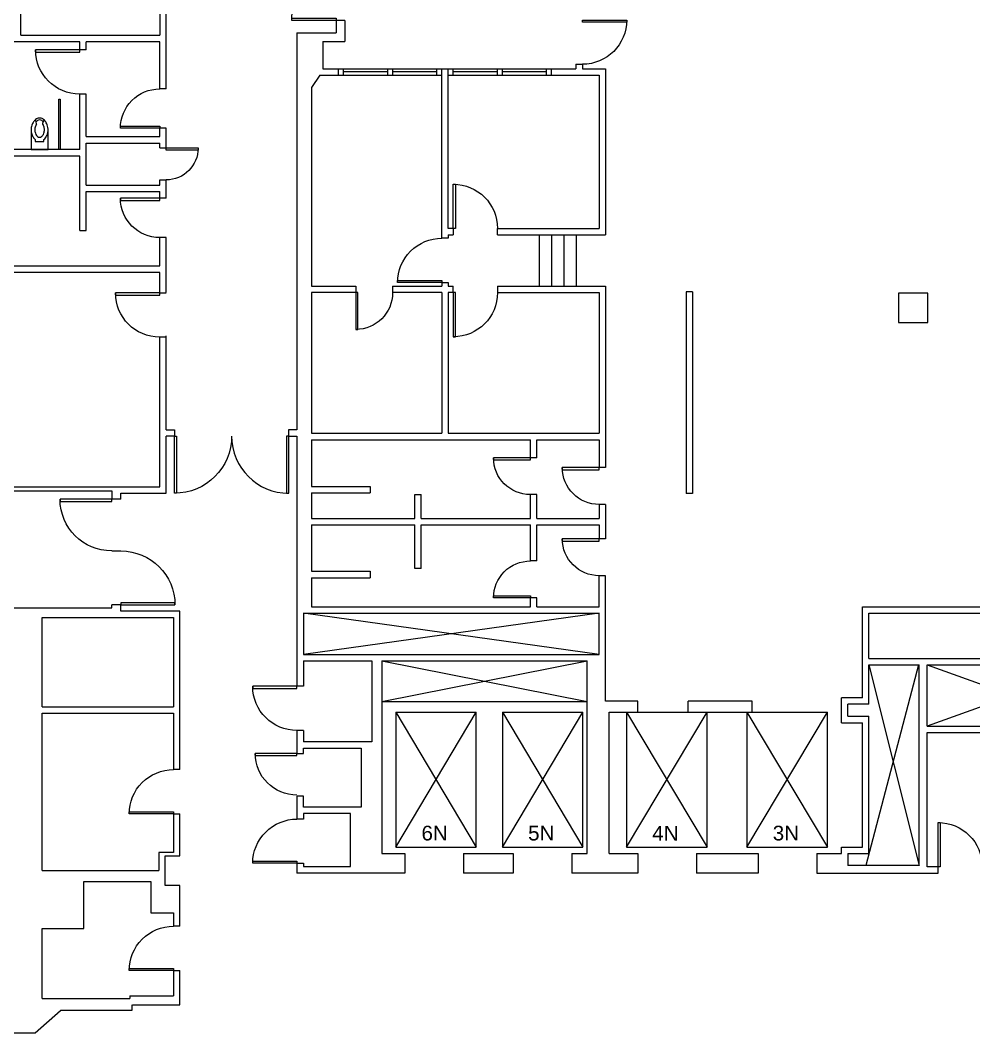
# Model space of a CAD drawing. Header units: inches. Extents: x -59 to 5682, y -269 to 4477.
# Drawn here: x 2478 to 3254, y 2021 to 2845 of the extents above; entities that cross this region are included whole.
import ezdxf

# ---------------------------------------------------------------- set-up
doc = ezdxf.new("R2010")
doc.units = ezdxf.units.IN
doc.header["$LTSCALE"] = 96
doc.header["$MEASUREMENT"] = 0
doc.layers.get('0').update_dxf_attribs({"linetype": 'CONTINUOUS'})
for name, color, linetype in [('A-ANNO-TEXT', 4, 'CONTINUOUS'), ('A-DOOR', 2, 'CONTINUOUS'), ('A-FLOR-EVTR', 1, 'CONTINUOUS'), ('A-FLOR-PFIX', 2, 'CONTINUOUS'), ('A-FLOR-STRS', 2, 'CONTINUOUS'), ('A-GLAZ', 2, 'CONTINUOUS'), ('A-SHAFT', 1, 'CONTINUOUS'), ('A-WALL-FULL', 6, 'CONTINUOUS')]:
    doc.layers.add(name, color=color, linetype=linetype)
doc.styles.add('Arial', font='arial.ttf')

# ---------------------------------------------------------------- blocks, each defined once
blk = doc.blocks.new('*U157')
for p, q in [((0, 0), (0, 0)), ((-36, 0), (-36, 0))]:
    blk.add_line(p, q)
blk.add_lwpolyline([(0, 0), (0, -36), (-1.75, -36), (-1.75, 0)], close=True)
blk.add_arc((0, 0), 36, 180, 270)
blk = doc.blocks.new('*U30')
for p, q in [((0, 0), (0, 0)), ((36, 0), (36, 0))]:
    blk.add_line(p, q)
blk.add_lwpolyline([(0, 0), (0, -36), (1.75, -36), (1.75, 0)], close=True)
blk.add_arc((0, 0), 36, 270, 0)
blk = doc.blocks.new('*U72')
for p, q in [((0, 0), (0, 0)), ((-36, 0), (-36, 0))]:
    blk.add_line(p, q)
blk.add_lwpolyline([(0, 0), (0, 36), (-1.75, 36), (-1.75, 0)], close=True)
blk.add_arc((0, 0), 36, 90, 180)
blk = doc.blocks.new('*U74')
for p, q in [((0, 0), (0, 0)), ((-36, 0), (-36, 0))]:
    blk.add_line(p, q)
blk.add_lwpolyline([(0, 0), (0, -36), (-1.75, -36), (-1.75, 0)], close=True)
blk.add_arc((0, 0), 36, 180, 270)
blk = doc.blocks.new('*U77')
for p, q in [((0, 0), (0, 0)), ((32, 0), (32, 0))]:
    blk.add_line(p, q)
blk.add_lwpolyline([(0, 0), (0, -32), (1.75, -32), (1.75, 0)], close=True)
blk.add_arc((0, 0), 32, 270, 0)
blk = doc.blocks.new('*U78')
for p, q in [((0, 0), (0, 0)), ((-26, 0), (-26, 0))]:
    blk.add_line(p, q)
blk.add_lwpolyline([(0, 0), (0, 26), (-1.75, 26), (-1.75, 0)], close=True)
blk.add_arc((0, 0), 26, 90, 180)
blk = doc.blocks.new('*U79')
for p, q in [((0, 0), (0, 0)), ((-32, 0), (-32, 0))]:
    blk.add_line(p, q)
blk.add_lwpolyline([(0, 0), (0, -32), (-1.75, -32), (-1.75, 0)], close=True)
blk.add_arc((0, 0), 32, 180, 270)
blk = doc.blocks.new('*U80')
for p, q in [((0, 0), (0, 0)), ((36, 0), (36, 0))]:
    blk.add_line(p, q)
blk.add_lwpolyline([(0, 0), (0, -36), (1.75, -36), (1.75, 0)], close=True)
blk.add_arc((0, 0), 36, 270, 0)
blk = doc.blocks.new('*U81')
for p, q in [((0, 0), (0, 0)), ((-30, 0), (-30, 0))]:
    blk.add_line(p, q)
blk.add_lwpolyline([(0, 0), (0, -30), (-1.75, -30), (-1.75, 0)], close=True)
blk.add_arc((0, 0), 30, 180, 270)
blk = doc.blocks.new('*U82')
for p, q in [((0, 0), (0, 0)), ((30, 0), (30, 0))]:
    blk.add_line(p, q)
blk.add_lwpolyline([(0, 0), (0, -30), (1.75, -30), (1.75, 0)], close=True)
blk.add_arc((0, 0), 30, 270, 0)
blk = doc.blocks.new('*U83')
for p, q in [((0, 0), (0, 0)), ((-36, 0), (-36, 0))]:
    blk.add_line(p, q)
blk.add_lwpolyline([(0, 0), (0, -36), (-1.75, -36), (-1.75, 0)], close=True)
blk.add_arc((0, 0), 36, 180, 270)
blk = doc.blocks.new('*U84')
for p, q in [((0, 0), (0, 0)), ((-34, 0), (-34, 0))]:
    blk.add_line(p, q)
blk.add_lwpolyline([(0, 0), (0, -34), (-1.75, -34), (-1.75, 0)], close=True)
blk.add_arc((0, 0), 34, 180, 270)
blk = doc.blocks.new('*U85')
for p, q in [((0, 0), (0, 0)), ((36, 0), (36, 0))]:
    blk.add_line(p, q)
blk.add_lwpolyline([(0, 0), (0, -36), (1.75, -36), (1.75, 0)], close=True)
blk.add_arc((0, 0), 36, 270, 0)
blk = doc.blocks.new('*U86')
for p, q in [((0, 0), (0, 0)), ((-36, 0), (-36, 0))]:
    blk.add_line(p, q)
blk.add_lwpolyline([(0, 0), (0, 36), (-1.75, 36), (-1.75, 0)], close=True)
blk.add_arc((0, 0), 36, 90, 180)
blk = doc.blocks.new('*U87')
for p, q in [((0, 0), (0, 0)), ((-30, 0), (-30, 0))]:
    blk.add_line(p, q)
blk.add_lwpolyline([(0, 0), (0, -30), (-1.75, -30), (-1.75, 0)], close=True)
blk.add_arc((0, 0), 30, 180, 270)
blk = doc.blocks.new('*U89')
for p, q in [((0, 0), (0, 0)), ((36, 0), (36, 0))]:
    blk.add_line(p, q)
blk.add_lwpolyline([(0, 0), (0, -36), (1.75, -36), (1.75, 0)], close=True)
blk.add_arc((0, 0), 36, 270, 0)
blk = doc.blocks.new('*U93')
for p, q in [((0, 0), (0, 0)), ((44, 0), (44, 0))]:
    blk.add_line(p, q)
blk.add_lwpolyline([(0, 0), (0, 44), (1.75, 44), (1.75, 0)], close=True)
blk.add_arc((0, 0), 44, 0, 90)
blk = doc.blocks.new('*U94')
for p, q in [((0, 0), (0, 0)), ((-42, 0), (-42, 0))]:
    blk.add_line(p, q)
blk.add_lwpolyline([(0, 0), (0, -42), (-1.75, -42), (-1.75, 0)], close=True)
blk.add_arc((0, 0), 42, 180, 270)

msp = doc.modelspace()

# ---------------------------------------------------------------- linework, layer by layer
at = {"layer": 'A-DOOR'}
msp.add_line((2552.7, 2413.33), (2560.2, 2413.33), dxfattribs=at)
for points in [[(2603.79, 2506.77), (2605.54, 2506.77), (2605.54, 2460.27), (2603.79, 2460.27)], [(2696.79, 2506.77), (2695.04, 2506.77), (2695.04, 2460.27), (2696.79, 2460.27)]]:
    msp.add_lwpolyline(points, close=True, dxfattribs=at)
at = {"layer": 'A-DOOR', "extrusion": (0, 0, -1)}
msp.add_arc((-2603.79, 2506.77), 46.5, 180, 270, dxfattribs=at)
at = {"layer": 'A-DOOR'}
msp.add_arc((2696.79, 2506.77), 46.5, 180, 270, dxfattribs=at)
at = {"layer": 'A-FLOR-EVTR'}
for p, q in [((2783.79, 2172.11), (2849.29, 2282.07)), ((2783.79, 2282.07), (2849.29, 2172.11)), ((2783.79, 2282.07), (2783.79, 2172.11)), ((2783.79, 2282.07), (2849.29, 2282.07)), ((2849.29, 2172.11), (2849.29, 2282.07)), ((2870.54, 2172.11), (2936.04, 2282.07)), ((2870.54, 2282.07), (2936.04, 2172.11)), ((2870.54, 2282.07), (2870.54, 2172.11)), ((2870.54, 2282.07), (2936.04, 2282.07)), ((2936.04, 2172.11), (2936.04, 2282.07)), ((2971.54, 2172.11), (3037.04, 2282.07)), ((2971.54, 2282.07), (3037.04, 2172.11)), ((2971.54, 2282.07), (2971.54, 2172.11)), ((2971.54, 2282.07), (3037.04, 2282.07)), ((3037.04, 2172.11), (3037.04, 2282.07)), ((3069.54, 2172.11), (3135.04, 2282.07)), ((3069.54, 2282.07), (3135.04, 2172.11)), ((3069.54, 2282.07), (3069.54, 2172.11)), ((3069.54, 2282.07), (3135.04, 2282.07)), ((3135.04, 2172.11), (3135.04, 2282.07)), ((2783.79, 2172.11), (2849.29, 2172.11)), ((2870.54, 2172.11), (2936.04, 2172.11)), ((2971.54, 2172.11), (3037.04, 2172.11)), ((3069.54, 2172.11), (3135.04, 2172.11))]:
    msp.add_line(p, q, dxfattribs=at)
at = {"layer": 'A-FLOR-PFIX'}
for p, q in [((2491.59, 2761.22), (2490.86, 2763.42)), ((2497.27, 2763.44), (2496.54, 2761.22)), ((2487.11, 2754.79), (2487.11, 2739.91)), ((2501.11, 2739.91), (2501.11, 2754.79)), ((2490.56, 2748.18), (2490.56, 2746.63)), ((2490.56, 2746.63), (2497.56, 2746.63)), ((2497.56, 2746.63), (2497.56, 2748.18)), ((2487.11, 2739.91), (2501.11, 2739.91))]:
    msp.add_line(p, q, dxfattribs=at)
msp.add_lwpolyline([(2510.7, 2739.91), (2509.7, 2739.91), (2509.7, 2781), (2510.7, 2781)], close=True, dxfattribs=at)
for centre, radius, start, end in [((2496.86, 2756.96), 9.56, 143.32752, 162.85836), ((2495.15, 2758.23), 7.43, 133.42584, 143.32752), ((2490.39, 2763.26), 0.5, 18.24375, 133.42586), ((2496.04, 2758.05), 8.18, 122.76165, 136.69026), ((2496.86, 2756.96), 6.56, 144.48292, 162.85831), ((2496.04, 2758.05), 6.68, 122.76172, 137.24351), ((2491.11, 2761.06), 0.5, 324.4828, 18.24378), ((2494.11, 2761.05), 4.62, 89.99996, 122.76174), ((2494.11, 2761.05), 3.12, 89.99997, 122.76176), ((2494.11, 2761.05), 4.62, 57.23826, 90.00004), ((2494.11, 2761.05), 3.12, 57.23824, 90.00003), ((2492.19, 2758.05), 6.68, 43.68583, 57.23833), ((2497.01, 2761.06), 0.5, 161.75622, 215.5172), ((2491.27, 2756.96), 6.56, 17.14169, 35.51708), ((2492.19, 2758.05), 8.18, 32.76851, 57.23827), ((2497.75, 2763.29), 0.5, 44.32793, 161.75615), ((2489.12, 2756.08), 11.82, 14.92898, 32.76846), ((2503.95, 2754.79), 16.84, 174.80463, 180), ((2499.56, 2756.13), 12.38, 162.85836, 180), ((2499.56, 2756.13), 12.38, 180.00003, 197.1416), ((2496.86, 2755.29), 9.56, 197.14167, 216.67245), ((2499.56, 2756.13), 9.38, 162.85841, 179.99998), ((2499.56, 2756.13), 9.38, 180.00002, 197.14159), ((2496.86, 2755.29), 6.56, 197.14169, 216.67247), ((2491.27, 2755.29), 6.56, 323.32753, 342.85831), ((2488.57, 2756.13), 9.38, 0.00002, 17.14159), ((2488.57, 2756.13), 9.38, 342.85841, 359.99998), ((2491.27, 2755.29), 9.56, 323.32755, 342.85833), ((2488.57, 2756.13), 12.38, 342.85837, 8.26507), ((2484.28, 2754.79), 16.84, 0.00001, 14.92893), ((2495.15, 2754.02), 7.43, 216.6725, 231.86476), ((2495.15, 2754.02), 4.43, 216.67251, 231.86477), ((2494.06, 2752.76), 2.76, 233.41905, 306.58095), ((2492.98, 2754.02), 4.43, 308.13523, 323.32749), ((2492.98, 2754.02), 7.43, 308.13522, 323.32748)]:
    msp.add_arc(centre, radius, start, end, dxfattribs=at)
at = {"layer": 'A-FLOR-STRS'}
for p, q in [((2900.58, 2670.53), (2900.58, 2628.78)), ((2910.58, 2670.53), (2910.58, 2628.78)), ((2920.58, 2670.53), (2920.58, 2628.78)), ((2930.58, 2670.53), (2930.58, 2628.78))]:
    msp.add_line(p, q, dxfattribs=at)
at = {"layer": 'A-GLAZ'}
for p, q in [((2737.33, 2800.53), (2737.33, 2805.78)), ((2737.33, 2805.78), (2910.58, 2805.78)), ((2741.33, 2800.53), (2741.33, 2805.78)), ((2777.33, 2803.15), (2741.33, 2803.15)), ((2777.33, 2800.53), (2777.33, 2805.78)), ((2781.33, 2800.53), (2781.33, 2805.78)), ((2817.33, 2803.15), (2781.33, 2803.15)), ((2817.33, 2800.53), (2817.33, 2805.78)), ((2830.58, 2800.53), (2830.58, 2805.78)), ((2866.58, 2803.15), (2830.58, 2803.15)), ((2866.58, 2800.53), (2866.58, 2805.78)), ((2870.58, 2800.53), (2870.58, 2805.78)), ((2906.58, 2803.15), (2870.58, 2803.15)), ((2906.58, 2800.53), (2906.58, 2805.78)), ((2910.58, 2800.53), (2910.58, 2805.78)), ((2737.33, 2800.53), (2821.33, 2800.53)), ((2826.58, 2800.53), (2910.58, 2800.53))]:
    msp.add_line(p, q, dxfattribs=at)
at = {"layer": 'A-SHAFT'}
for p, q in [((2949.33, 2329.12), (2708.7, 2362.56)), ((2949.33, 2362.56), (2708.7, 2329.12)), ((2772.37, 2323.87), (2939.54, 2290.9)), ((2772.37, 2290.9), (2939.54, 2323.87)), ((3208.99, 2320.53), (3166.16, 2157.36)), ((3168.72, 2320.53), (3209.71, 2157.36)), ((3216.08, 2320.53), (3354.97, 2270.78)), ((3354.97, 2320.53), (3216.08, 2270.78)), ((2772.37, 2290.9), (2939.54, 2290.9))]:
    msp.add_line(p, q, dxfattribs=at)
at = {"layer": 'A-WALL-FULL'}
for p, q in [((2597.02, 2789.33), (2597.02, 2973.83)), ((2591.77, 2928.54), (2591.77, 2833.03)), ((2478.78, 2833.03), (2478.78, 2856.08)), ((2742.29, 2845.08), (2735.2, 2845.08)), ((2735.2, 2845.08), (2735.2, 2835.08)), ((2742.29, 2845.08), (2742.29, 2827.99)), ((2703.45, 2835.08), (2735.2, 2835.08)), ((2703.45, 2835.08), (2703.45, 2511.99)), ((2526.72, 2827.78), (2440.53, 2827.78)), ((2478.78, 2833.03), (2591.77, 2833.03)), ((2526.72, 2821.14), (2526.72, 2827.78)), ((2591.77, 2827.78), (2531.97, 2827.78)), ((2531.97, 2821.14), (2531.97, 2827.78)), ((2591.77, 2789.33), (2591.77, 2827.78)), ((2724.58, 2827.99), (2724.58, 2805.78)), ((2724.58, 2827.99), (2742.29, 2827.99)), ((2531.97, 2821.14), (2526.72, 2821.14)), ((2724.58, 2805.78), (2737.33, 2805.78)), ((2821.33, 2667.78), (2821.33, 2805.78)), ((2826.58, 2675.78), (2826.58, 2805.78)), ((2910.58, 2805.78), (2930.43, 2805.78)), ((2930.43, 2809.39), (2935.68, 2809.39)), ((2930.43, 2809.39), (2930.43, 2805.78)), ((2935.68, 2809.39), (2935.68, 2805.78)), ((2935.68, 2805.78), (2954.58, 2805.78)), ((2954.58, 2805.78), (2954.58, 2670.53)), ((2721.99, 2800.53), (2715.23, 2790.55)), ((2721.95, 2800.53), (2737.33, 2800.53)), ((2910.58, 2800.53), (2949.33, 2800.53)), ((2949.33, 2800.53), (2949.33, 2675.78)), ((2597.02, 2789.33), (2591.77, 2789.33)), ((2715.23, 2790.55), (2715.23, 2628.78)), ((2526.72, 2739.91), (2526.72, 2785.14)), ((2531.97, 2785.14), (2526.72, 2785.14)), ((2531.97, 2750.58), (2531.97, 2785.14)), ((2597.02, 2757.33), (2591.77, 2757.33)), ((2591.77, 2750.51), (2591.77, 2757.33)), ((2597.02, 2741.33), (2597.02, 2757.33)), ((2531.97, 2750.51), (2591.77, 2750.51)), ((2531.97, 2711), (2531.97, 2745.26)), ((2531.97, 2745.26), (2591.77, 2745.26)), ((2591.77, 2741.33), (2591.77, 2745.26)), ((2526.72, 2739.91), (2440.53, 2739.91)), ((2591.77, 2741.33), (2597.02, 2741.33)), ((2526.72, 2734.66), (2440.53, 2734.66)), ((2526.72, 2674), (2526.72, 2734.66)), ((2591.77, 2711), (2591.77, 2715.33)), ((2591.77, 2715.33), (2597.02, 2715.33)), ((2597.02, 2700.33), (2597.02, 2715.33)), ((2531.97, 2711), (2591.77, 2711)), ((2531.97, 2674), (2531.97, 2705.75)), ((2531.97, 2705.75), (2591.77, 2705.75)), ((2591.77, 2700.33), (2591.77, 2705.75)), ((2597.02, 2700.33), (2591.77, 2700.33)), ((2526.72, 2674.01), (2531.97, 2674.01)), ((2826.53, 2670.53), (2830.58, 2670.53)), ((2826.53, 2670.53), (2826.53, 2667.78)), ((2830.58, 2675.78), (2826.58, 2675.78)), ((2830.58, 2675.78), (2830.58, 2670.53)), ((2866.58, 2675.78), (2949.33, 2675.78)), ((2866.58, 2670.53), (2866.58, 2675.78)), ((2866.58, 2670.53), (2954.58, 2670.53)), ((2597.02, 2668.33), (2591.77, 2668.33)), ((2591.77, 2645.47), (2591.77, 2668.33)), ((2597.02, 2623.56), (2597.02, 2668.33)), ((2826.53, 2667.78), (2821.28, 2667.78)), ((2440.53, 2645.47), (2591.77, 2645.47)), ((2442.18, 2640.22), (2591.77, 2640.22)), ((2591.77, 2623.33), (2591.77, 2639.98)), ((2715.23, 2628.78), (2751.23, 2628.78)), ((2751.23, 2628.78), (2751.23, 2623.53)), ((2781.23, 2628.78), (2781.23, 2623.53)), ((2781.23, 2628.78), (2821.33, 2628.78)), ((2821.28, 2631.78), (2826.53, 2631.78)), ((2821.33, 2631.78), (2821.33, 2628.78)), ((2826.53, 2631.78), (2826.53, 2628.78)), ((2826.53, 2628.78), (2830.58, 2628.78)), ((2830.58, 2623.53), (2830.58, 2628.78)), ((2866.58, 2628.78), (2954.58, 2628.78)), ((2866.58, 2628.78), (2866.58, 2623.53)), ((2954.58, 2628.78), (2954.58, 2481.15)), ((2591.77, 2623.33), (2597.02, 2623.33)), ((2751.23, 2623.53), (2715.23, 2623.53)), ((2715.23, 2623.53), (2715.23, 2509.05)), ((2821.33, 2623.53), (2781.23, 2623.53)), ((2821.33, 2623.53), (2821.33, 2509.05)), ((2826.58, 2623.53), (2826.58, 2509.05)), ((2830.58, 2623.53), (2826.58, 2623.53)), ((2866.58, 2623.53), (2949.33, 2623.53)), ((2949.33, 2623.53), (2949.33, 2509.05)), ((3019.97, 2624.15), (3019.97, 2460.15)), ((3025.22, 2624.15), (3019.97, 2624.15)), ((3025.22, 2624.15), (3025.22, 2460.15)), ((3216.78, 2623.15), (3192.78, 2623.15)), ((3192.78, 2623.15), (3192.78, 2599.15)), ((3216.78, 2599.15), (3216.78, 2623.15)), ((3192.78, 2599.15), (3216.78, 2599.15)), ((2597.02, 2511.99), (2597.02, 2588.31)), ((2591.81, 2465.58), (2591.77, 2587.33)), ((2597.02, 2587.33), (2592.02, 2587.33)), ((2597.02, 2460.33), (2597.02, 2506.77)), ((2703.45, 2506.77), (2703.45, 2303.15)), ((2715.23, 2509.05), (2821.33, 2509.05)), ((2826.58, 2509.05), (2949.33, 2509.05)), ((2715.23, 2503.8), (2893.33, 2503.8)), ((2715.23, 2503.8), (2715.23, 2465.78)), ((2893.33, 2489.15), (2893.33, 2503.8)), ((2898.58, 2489.15), (2898.58, 2503.8)), ((2898.58, 2503.8), (2949.33, 2503.8)), ((2949.33, 2503.8), (2949.33, 2481.15)), ((2898.58, 2489.15), (2893.33, 2489.15)), ((2954.58, 2481.15), (2949.33, 2481.15)), ((2442.22, 2465.58), (2591.81, 2465.58)), ((2715.23, 2465.78), (2762.95, 2465.78)), ((2762.95, 2465.78), (2762.95, 2460.53)), ((2420.16, 2462.2), (2552.7, 2462.2)), ((2552.7, 2462.2), (2552.7, 2455.33)), ((2560.2, 2455.33), (2560.2, 2460.33)), ((2560.2, 2460.33), (2597.02, 2460.33)), ((2715.23, 2460.53), (2762.95, 2460.53)), ((2715.23, 2460.53), (2715.23, 2439.78)), ((2799.33, 2439.78), (2799.33, 2459.15)), ((2799.33, 2459.15), (2804.58, 2459.15)), ((2804.58, 2439.78), (2804.58, 2459.15)), ((2898.58, 2459.15), (2893.33, 2459.15)), ((2893.33, 2439.78), (2893.33, 2459.15)), ((2898.58, 2439.78), (2898.58, 2459.15)), ((3025.22, 2460.15), (3019.97, 2460.15)), ((2560.2, 2455.33), (2552.7, 2455.33)), ((2949.33, 2451.15), (2949.33, 2439.78)), ((2954.58, 2451.15), (2949.33, 2451.15)), ((2954.58, 2451.15), (2954.58, 2423.15)), ((2715.23, 2439.78), (2799.33, 2439.78)), ((2804.58, 2439.78), (2893.33, 2439.78)), ((2898.58, 2439.78), (2949.33, 2439.78)), ((2715.23, 2434.53), (2799.33, 2434.53)), ((2715.23, 2434.53), (2715.23, 2396.78)), ((2799.33, 2399.15), (2799.33, 2434.53)), ((2804.58, 2399.15), (2804.58, 2434.53)), ((2804.58, 2434.53), (2893.33, 2434.53)), ((2893.33, 2405.15), (2893.33, 2434.53)), ((2898.58, 2434.53), (2949.33, 2434.53)), ((2898.58, 2405.15), (2898.58, 2434.53)), ((2949.33, 2434.53), (2949.33, 2423.15)), ((2954.58, 2423.15), (2949.33, 2423.15)), ((2804.58, 2399.15), (2799.33, 2399.15)), ((2898.58, 2405.15), (2893.33, 2405.15)), ((2715.23, 2396.78), (2762.95, 2396.78)), ((2715.23, 2391.53), (2762.95, 2391.53)), ((2715.23, 2391.53), (2715.23, 2367.81)), ((2762.95, 2396.78), (2762.95, 2391.53)), ((2949.33, 2367.81), (2949.33, 2393.15)), ((2954.58, 2393.15), (2949.33, 2393.15)), ((2954.58, 2291.15), (2954.58, 2393.15)), ((2893.33, 2367.81), (2893.33, 2375.15)), ((2898.58, 2375.15), (2893.33, 2375.15)), ((2898.58, 2367.81), (2898.58, 2375.15)), ((2372.75, 2366.95), (2552.7, 2366.95)), ((2552.7, 2366.95), (2552.7, 2369.33)), ((2560.2, 2369.33), (2552.7, 2369.33)), ((2560.2, 2364.33), (2560.2, 2369.33)), ((2715.23, 2367.81), (2893.33, 2367.81)), ((2898.58, 2367.81), (2949.33, 2367.81)), ((3163.47, 2367.81), (3379.08, 2367.81)), ((3163.47, 2293.78), (3163.47, 2367.81)), ((2496.05, 2359.08), (2602.95, 2359.08)), ((2496.05, 2286.55), (2496.05, 2359.08)), ((2608.2, 2364.33), (2560.2, 2364.33)), ((2602.95, 2359.08), (2602.97, 2286.55)), ((2608.2, 2235.33), (2608.2, 2364.33)), ((2708.7, 2362.56), (2949.33, 2362.56)), ((2708.7, 2362.56), (2708.7, 2329.12)), ((2949.33, 2329.12), (2949.33, 2362.56)), ((3168.72, 2362.56), (3391.08, 2362.56)), ((3168.72, 2325.78), (3168.72, 2362.56)), ((2708.7, 2329.12), (2949.33, 2329.12)), ((2708.7, 2323.87), (2764.37, 2323.87)), ((2708.7, 2323.87), (2708.7, 2303.15)), ((2764.37, 2323.87), (2764.37, 2258.08)), ((2772.37, 2323.87), (2772.37, 2167.11)), ((2772.37, 2323.87), (2939.54, 2323.87)), ((2939.54, 2167.11), (2939.54, 2323.87)), ((3168.72, 2325.78), (3391.08, 2325.78)), ((3168.72, 2288.53), (3168.72, 2320.53)), ((3168.72, 2320.53), (3209.71, 2320.53)), ((3209.71, 2157.36), (3209.71, 2320.53)), ((3216.08, 2320.53), (3354.97, 2320.53)), ((3216.08, 2270.78), (3216.08, 2320.53)), ((2708.7, 2303.15), (2703.45, 2303.15)), ((2980.79, 2291.15), (2954.58, 2291.15)), ((2980.79, 2282.07), (2980.79, 2291.15)), ((3073.91, 2291.15), (3021.66, 2291.15)), ((3021.66, 2282.07), (3021.66, 2291.15)), ((3073.91, 2282.07), (3073.91, 2291.15)), ((3163.47, 2293.78), (3146.47, 2293.78)), ((3146.47, 2273.53), (3146.47, 2293.78)), ((2496.05, 2286.55), (2602.97, 2286.55)), ((3168.72, 2288.53), (3151.72, 2288.53)), ((3151.72, 2278.78), (3151.72, 2288.53)), ((2496.05, 2281.3), (2602.97, 2281.3)), ((2496.05, 2153.3), (2496.05, 2281.3)), ((2602.97, 2281.3), (2602.97, 2235.33)), ((2957.54, 2167.11), (2957.54, 2282.07)), ((2957.54, 2282.07), (2980.79, 2282.07)), ((3021.66, 2282.07), (3073.91, 2282.07)), ((3151.72, 2278.78), (3168.72, 2278.78)), ((3168.72, 2167.11), (3168.72, 2278.78)), ((2703.45, 2267.15), (2703.45, 2248.58)), ((2708.7, 2267.15), (2703.45, 2267.15)), ((2708.7, 2267.15), (2708.7, 2258.08)), ((3146.47, 2273.53), (3163.47, 2273.53)), ((3163.47, 2172.36), (3163.47, 2273.53)), ((3216.08, 2270.78), (3354.97, 2270.78)), ((2764.37, 2258.08), (2708.7, 2258.08)), ((3216.08, 2265.53), (3333.97, 2265.53)), ((3216.08, 2156.33), (3216.08, 2265.53)), ((2708.7, 2248.58), (2708.7, 2252.83)), ((2703.45, 2248.58), (2708.7, 2248.58)), ((2608.2, 2235.33), (2602.95, 2235.33)), ((2703.45, 2213.83), (2703.45, 2195.08)), ((2602.95, 2199.33), (2602.95, 2167.83)), ((2602.95, 2199.33), (2608.2, 2199.33)), ((2608.2, 2165.08), (2608.2, 2199.33)), ((2602.95, 2167.83), (2590.95, 2167.83)), ((2590.95, 2167.83), (2590.95, 2153.3)), ((3146.47, 2172.36), (3163.47, 2172.36)), ((3146.47, 2167.11), (3146.47, 2172.36)), ((2596.2, 2141.08), (2596.2, 2165.08)), ((2596.2, 2165.08), (2608.2, 2165.08)), ((2703.45, 2159.08), (2703.45, 2151.08)), ((2772.37, 2167.11), (2791.29, 2167.11)), ((2791.29, 2167.11), (2791.29, 2151.08)), ((2839.04, 2167.11), (2879.29, 2167.11)), ((2839.04, 2167.11), (2839.04, 2151.08)), ((2879.29, 2167.11), (2879.29, 2151.08)), ((2927.04, 2167.11), (2939.54, 2167.11)), ((2927.04, 2167.11), (2927.04, 2151.08)), ((2957.54, 2167.11), (2980.79, 2167.11)), ((2980.79, 2167.11), (2980.79, 2151.08)), ((3028.54, 2167.11), (3078.54, 2167.11)), ((3028.54, 2167.11), (3028.54, 2151.08)), ((3078.54, 2167.11), (3078.54, 2151.08)), ((3126.29, 2167.11), (3126.29, 2151.08)), ((3126.29, 2167.11), (3146.47, 2167.11)), ((3151.72, 2167.11), (3168.72, 2167.11)), ((3151.72, 2167.11), (3151.72, 2157.36)), ((2496.05, 2153.3), (2590.95, 2153.3)), ((2791.29, 2151.08), (2703.45, 2151.08)), ((2879.29, 2151.08), (2839.04, 2151.08)), ((2980.79, 2151.08), (2927.04, 2151.08)), ((3078.54, 2151.08), (3028.54, 2151.08)), ((3126.29, 2151.08), (3224.97, 2151.08)), ((3209.71, 2157.36), (3151.72, 2157.36)), ((3224.97, 2156.33), (3216.08, 2156.33)), ((3224.97, 2151.08), (3224.97, 2156.33)), ((2529.96, 2106.04), (2529.97, 2144.33)), ((2529.97, 2144.33), (2584.47, 2144.33)), ((2584.46, 2144.33), (2584.44, 2118.83)), ((2608.2, 2141.08), (2596.2, 2141.08)), ((2608.2, 2107.83), (2608.2, 2141.08)), ((2584.44, 2118.83), (2602.96, 2118.83)), ((2602.97, 2118.83), (2602.95, 2107.83)), ((2496.05, 2106.04), (2529.96, 2106.04)), ((2496.05, 2049.04), (2496.05, 2106.04)), ((2608.2, 2107.83), (2602.95, 2107.83)), ((2602.95, 2071.83), (2608.2, 2071.83)), ((2602.95, 2071.83), (2602.97, 2051.33)), ((2608.2, 2043.83), (2608.2, 2071.83)), ((2496.05, 2049.04), (2567.45, 2049.06)), ((2567.45, 2051.31), (2602.97, 2051.33)), ((2567.45, 2051.31), (2567.45, 2049.06)), ((2569.2, 2043.83), (2569.2, 2039.33)), ((2569.7, 2043.83), (2608.2, 2043.83)), ((2490.34, 2021.19), (2510.95, 2039.33)), ((2569.2, 2039.33), (2510.95, 2039.33)), ((2472.44, 2021.19), (2490.34, 2021.19))]:
    msp.add_line(p, q, dxfattribs=at)
for points in [[(2597.02, 2511.99), (2603.79, 2511.99), (2603.79, 2506.77), (2597.02, 2506.77)], [(2703.45, 2511.99), (2696.68, 2511.99), (2696.68, 2506.77), (2703.45, 2506.77)], [(2708.7, 2250.33), (2708.7, 2252.83), (2755.7, 2252.83), (2755.7, 2204.83), (2708.7, 2204.83), (2708.7, 2213.83), (2703.45, 2213.83)], [(2703.45, 2159.08), (2708.7, 2159.08), (2708.7, 2156.58), (2746.95, 2156.58), (2746.95, 2199.58), (2708.7, 2199.58), (2708.7, 2195.08), (2703.45, 2195.08)]]:
    msp.add_lwpolyline(points, dxfattribs=at)

# ---------------------------------------------------------------- block references
at = {"layer": 'A-DOOR', "xscale": -1, "rotation": 270}
for name, p in [('*U30', (2735.2, 2845.08)), ('*U72', (2935.68, 2845.39)), ('*U74', (2526.72, 2821.14)), ('*U77', (2591.77, 2757.33)), ('*U78', (2597.02, 2741.33)), ('*U79', (2591.77, 2700.33)), ('*U80', (2821.33, 2631.78)), ('*U157', (2591.77, 2623.33)), ('*U81', (2893.33, 2489.15)), ('*U81', (2949.33, 2481.15)), ('*U94', (2552.7, 2455.33)), ('*U81', (2949.33, 2423.15)), ('*U93', (2560.2, 2369.33)), ('*U82', (2893.33, 2375.15)), ('*U83', (2703.45, 2303.15)), ('*U84', (2703.45, 2248.58)), ('*U89', (2602.95, 2199.33)), ('*U85', (2703.45, 2159.08)), ('*U89', (2602.95, 2071.83))]:
    msp.add_blockref(name, p, dxfattribs=at)
at = {"layer": 'A-DOOR', "xscale": -1}
for name, p in [('*U86', (2830.58, 2675.78)), ('*U87', (2751.23, 2623.53)), ('*U74', (2830.58, 2623.53)), ('*U72', (3224.97, 2156.33))]:
    msp.add_blockref(name, p, dxfattribs=at)

# ---------------------------------------------------------------- texts
at = {"layer": 'A-ANNO-TEXT', "char_height": 12, "width": 38.5154, "attachment_point": 5, "style": 'Arial'}
for s, insert in [('6N', (2815.46, 2183.59)), ('5N', (2902.21, 2183.59)), ('4N', (3003.21, 2183.59)), ('3N', (3101.21, 2183.59))]:
    msp.add_mtext(s, dxfattribs=dict(at, insert=insert))

doc.saveas('drawing.dxf')
